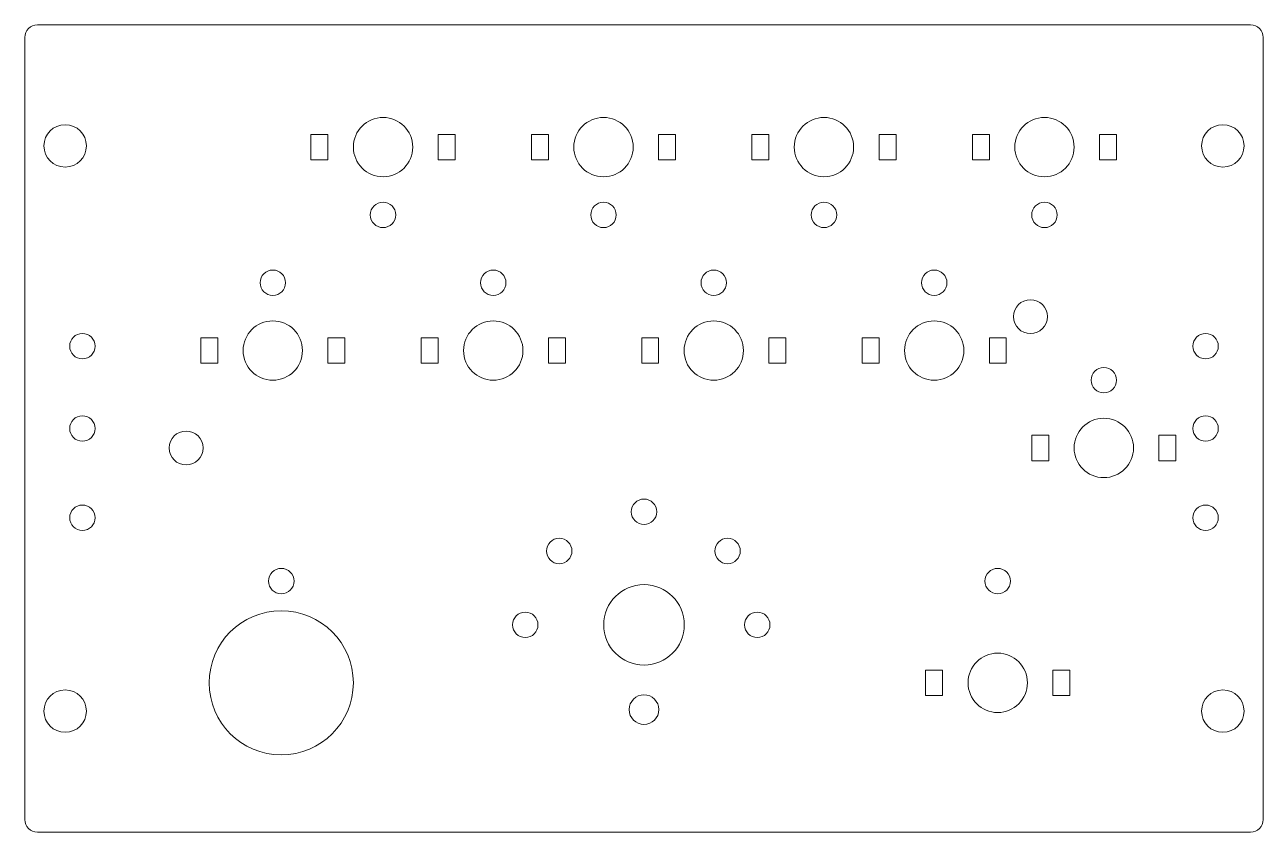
# Model space of a CAD drawing. Header units: millimetres. Extents: x -101 to 89, y -166 to 136.
# Drawn here: x -56.6 to 89.5, y -166.3 to -71 of the extents above; entities that cross this region are included whole.
import ezdxf

# ---------------------------------------------------------------- set-up
doc = ezdxf.new("R2010")
doc.units = ezdxf.units.MM
doc.header["$MEASUREMENT"] = 0
doc.layers.add('Layer 1', color=7, linetype='Continuous')

msp = doc.modelspace()

# ---------------------------------------------------------------- linework, layer by layer
at = {"layer": 'Layer 1', "color": 240, "lineweight": 9}
for points in [[(-22.8242, -86.9375), (-20.8242, -86.9375), (-20.8242, -83.9375), (-22.8242, -83.9375), (-22.8242, -86.9375)], [(-7.8242, -86.9375), (-5.8242, -86.9375), (-5.8242, -83.9375), (-7.8242, -83.9375), (-7.8242, -86.9375)], [(3.1758, -86.9375), (5.1758, -86.9375), (5.1758, -83.9375), (3.1758, -83.9375), (3.1758, -86.9375)], [(18.1758, -86.9375), (20.1758, -86.9375), (20.1758, -83.9375), (18.1758, -83.9375), (18.1758, -86.9375)], [(29.1758, -86.9375), (31.1758, -86.9375), (31.1758, -83.9375), (29.1758, -83.9375), (29.1758, -86.9375)], [(44.1758, -86.9375), (46.1758, -86.9375), (46.1758, -83.9375), (44.1758, -83.9375), (44.1758, -86.9375)], [(55.1758, -86.9375), (57.1758, -86.9375), (57.1758, -83.9375), (55.1758, -83.9375), (55.1758, -86.9375)], [(70.1758, -86.9375), (72.1758, -86.9375), (72.1758, -83.9375), (70.1758, -83.9375), (70.1758, -86.9375)], [(-35.8242, -110.9375), (-33.8242, -110.9375), (-33.8242, -107.9375), (-35.8242, -107.9375), (-35.8242, -110.9375)], [(-20.8242, -110.9375), (-18.8242, -110.9375), (-18.8242, -107.9375), (-20.8242, -107.9375), (-20.8242, -110.9375)], [(-9.8242, -110.9375), (-7.8242, -110.9375), (-7.8242, -107.9375), (-9.8242, -107.9375), (-9.8242, -110.9375)], [(5.1758, -110.9375), (7.1758, -110.9375), (7.1758, -107.9375), (5.1758, -107.9375), (5.1758, -110.9375)], [(16.1758, -110.9375), (18.1758, -110.9375), (18.1758, -107.9375), (16.1758, -107.9375), (16.1758, -110.9375)], [(31.1758, -110.9375), (33.1758, -110.9375), (33.1758, -107.9375), (31.1758, -107.9375), (31.1758, -110.9375)], [(42.1758, -110.9375), (44.1758, -110.9375), (44.1758, -107.9375), (42.1758, -107.9375), (42.1758, -110.9375)], [(57.1758, -110.9375), (59.1758, -110.9375), (59.1758, -107.9375), (57.1758, -107.9375), (57.1758, -110.9375)], [(62.1758, -122.4281), (64.1758, -122.4281), (64.1758, -119.4281), (62.1758, -119.4281), (62.1758, -122.4281)], [(77.1758, -122.4281), (79.1758, -122.4281), (79.1758, -119.4281), (77.1758, -119.4281), (77.1758, -122.4281)], [(49.6616, -150.1312), (51.6616, -150.1312), (51.6616, -147.1312), (49.6616, -147.1312), (49.6616, -150.1312)], [(64.6616, -150.1312), (66.6616, -150.1312), (66.6616, -147.1312), (64.6616, -147.1312), (64.6616, -150.1312)]]:
    msp.add_lwpolyline(points, close=True, dxfattribs=at)
at = {"layer": 'Layer 1', "color": 250, "lineweight": 9}
for centre, major_axis, ratio in [((-51.8117, -85.2937), (0, 2.5), 1), ((-14.3242, -85.4375), (0, 3.5), 1), ((11.6758, -85.4375), (0, 3.5), 1), ((37.6758, -85.4375), (0, 3.5), 1), ((63.6758, -85.4375), (0, 3.5), 1), ((84.7133, -85.2937), (0, 2.5), 1), ((-14.3242, -93.4375), (0, 1.5), 1), ((11.6758, -93.4374), (0, 1.5), 1), ((37.6758, -93.4374), (0, 1.5), 1), ((63.6758, -93.4374), (0, 1.5), 1), ((-27.3242, -101.4375), (0, 1.5), 1), ((-1.3242, -101.4375), (0, 1.5), 1), ((24.6758, -101.4375), (0, 1.5), 1), ((50.6758, -101.4374), (0, 1.5), 1), ((62.0247, -105.4375), (0, 2), 1), ((-27.3242, -109.4375), (0, 3.5), 1), ((-1.3242, -109.4375), (0, 3.5), 1), ((24.6758, -109.4375), (0, 3.5), 1), ((50.6758, -109.4375), (0, 3.5), 1), ((-49.7742, -108.9196), (0, 1.5), 1), ((82.6758, -108.9196), (0, 1.5), 1), ((70.6758, -112.9281), (0, 1.5), 1), ((-49.7742, -118.6311), (0, 1.5), 1), ((70.6758, -120.9281), (0, 3.5), 1), ((82.6758, -118.6311), (0, 1.5), 1), ((-37.5492, -120.9281), (0, 2), 1), ((16.4508, -128.4541), (0, 1.5), 1), ((-49.7742, -129.1603), (0, 1.5), 1), ((82.6758, -129.1603), (0, 1.5), 1), ((6.4547, -133.0816), (0, 1.5), 1), ((26.3047, -133.0816), (0, 1.5), 1), ((-26.3242, -136.6312), (0, 1.5), 1), ((58.1616, -136.6312), (0, 1.5), 1), ((16.4508, -141.7937), (0, 4.75), 1), ((-26.3242, -148.6313), (0, 8.5001), 0.99998824), ((2.4447, -141.7937), (0, 1.5), 1), ((29.8086, -141.7937), (0, 1.5), 1), ((58.1616, -148.6312), (0, 3.5), 1), ((-51.8117, -151.9687), (0, 2.5), 1), ((84.7133, -151.9687), (0, 2.5), 1)]:
    msp.add_ellipse(centre, major_axis=major_axis, ratio=ratio, dxfattribs=at)
msp.add_open_spline([(-55.0742, -71.0062), (-55.4723, -71.0064), (-55.854, -71.1648), (-56.1353, -71.4465), (-56.1353, -71.4465), (-56.4166, -71.7281), (-56.5745, -72.1081), (-56.5742, -72.5062), (-56.5742, -72.5062), (-56.5742, -72.5062), (-56.5742, -164.7562), (-56.5742, -164.7562), (-56.5742, -164.7562), (-56.574, -165.1542), (-56.4156, -165.5359), (-56.1339, -165.8172), (-56.1339, -165.8172), (-55.8523, -166.0985), (-55.4723, -166.2564), (-55.0742, -166.2562), (-55.0742, -166.2562), (-55.0742, -166.2562), (87.9758, -166.2562), (87.9758, -166.2562), (87.9758, -166.2562), (88.3738, -166.2559), (88.7555, -166.0975), (89.0368, -165.8159), (89.0368, -165.8159), (89.3181, -165.5342), (89.476, -165.1542), (89.4758, -164.7562), (89.4758, -164.7562), (89.4758, -164.7562), (89.4758, -72.5062), (89.4758, -72.5062), (89.4758, -72.5062), (89.4755, -72.1081), (89.3171, -71.7264), (89.0355, -71.4451), (89.0355, -71.4451), (88.7538, -71.1638), (88.3738, -71.0059), (87.9758, -71.0062), (87.9758, -71.0062), (87.9758, -71.0062), (-55.0742, -71.0062), (-55.0742, -71.0062)], degree=3, knots=[0, 0, 0, 0, 0.07692308, 0.07692308, 0.07692308, 0.07692308, 0.15384615, 0.15384615, 0.15384615, 0.15384615, 0.23076923, 0.23076923, 0.23076923, 0.23076923, 0.30769231, 0.30769231, 0.30769231, 0.30769231, 0.38461538, 0.38461538, 0.38461538, 0.38461538, 0.46153846, 0.46153846, 0.46153846, 0.46153846, 0.53846154, 0.53846154, 0.53846154, 0.53846154, 0.61538462, 0.61538462, 0.61538462, 0.61538462, 0.69230769, 0.69230769, 0.69230769, 0.69230769, 0.76923077, 0.76923077, 0.76923077, 0.76923077, 0.84615385, 0.84615385, 0.84615385, 0.84615385, 1, 1, 1, 1], dxfattribs=at)
at = {"layer": 'Layer 1', "color": 240, "lineweight": 9}
msp.add_open_spline([(18.2008, -151.794), (18.2008, -152.7603), (17.4169, -153.5437), (16.4507, -153.5437), (16.4507, -153.5437), (15.4847, -153.5438), (14.7008, -152.76), (14.7008, -151.7937), (14.7008, -151.7937), (14.7013, -150.8278), (15.4844, -150.0438), (16.4507, -150.0438), (16.4507, -150.0438), (17.4175, -150.0439), (18.2003, -150.8274), (18.2008, -151.794)], degree=3, knots=[0, 0, 0, 0, 0.2, 0.2, 0.2, 0.2, 0.4, 0.4, 0.4, 0.4, 0.6, 0.6, 0.6, 0.6, 1, 1, 1, 1], dxfattribs=at)

doc.saveas('drawing.dxf')
